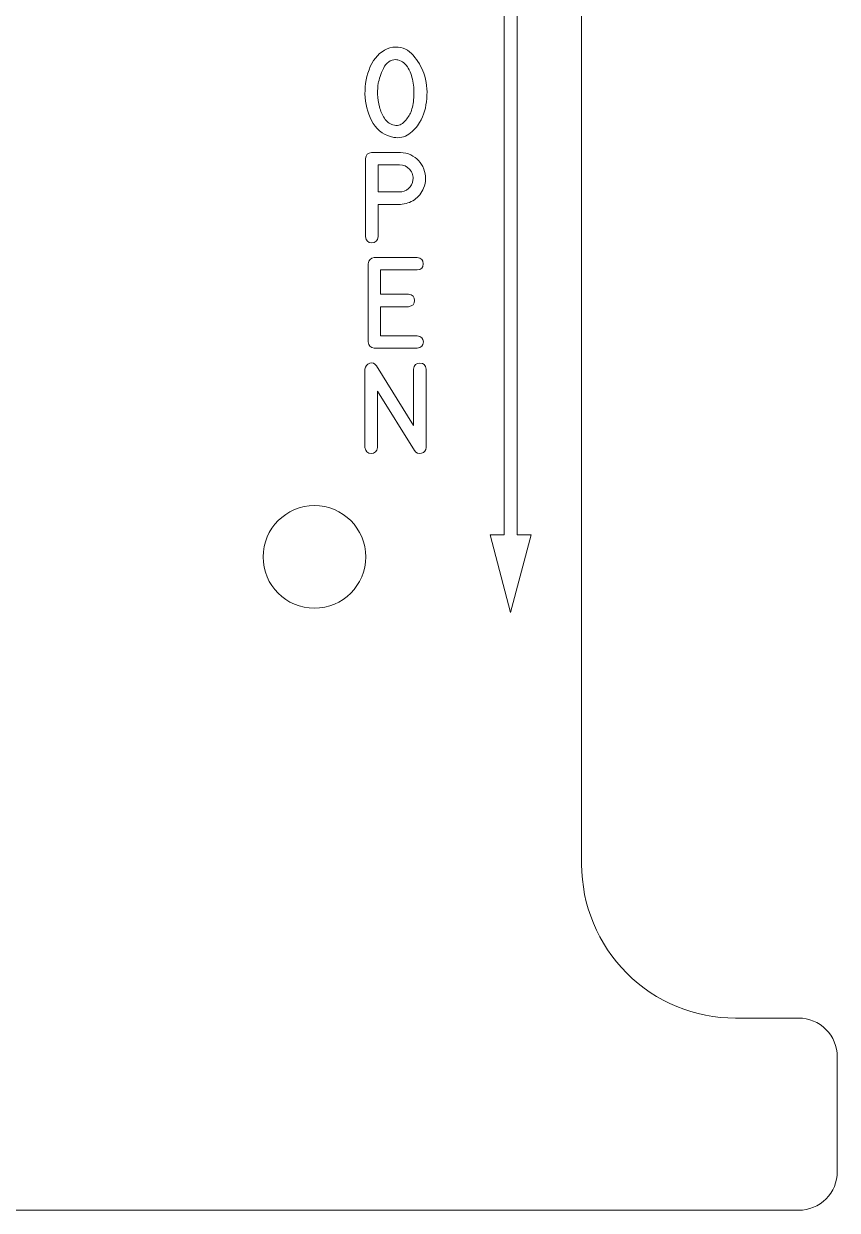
# Model space of a CAD drawing. Header units: millimetres. Extents: x -209 to 236, y -93 to 88.
# Drawn here: x -95.89 to -64.19, y -91.85 to -45.61 of the extents above; entities that cross this region are included whole.
import ezdxf

# ---------------------------------------------------------------- set-up
doc = ezdxf.new("R2010")
doc.units = ezdxf.units.MM
doc.header["$MEASUREMENT"] = 0
doc.layers.add('LED', color=7, linetype='Continuous')

msp = doc.modelspace()

# ---------------------------------------------------------------- linework, layer by layer
at = {"layer": 'LED', "color": 250, "lineweight": 9}
msp.add_ellipse((-84.565, -66.3909), major_axis=(0, 2), ratio=1, dxfattribs=at)
msp.add_open_spline([(-64.1878, 86.0226), (-64.188, 86.4206), (-64.3464, 86.8023), (-64.628, 87.0836), (-64.628, 87.0836), (-64.9097, 87.3649), (-65.2897, 87.5228), (-65.6878, 87.5226), (-65.6878, 87.5226), (-65.6878, 87.5226), (-207.1378, 87.5226), (-207.1378, 87.5226), (-207.1378, 87.5226), (-207.5358, 87.5223), (-207.9175, 87.3639), (-208.1988, 87.0823), (-208.1988, 87.0823), (-208.4801, 86.8006), (-208.638, 86.4206), (-208.6378, 86.0226), (-208.6378, 86.0226), (-208.6378, 86.0226), (-208.6378, 81.5351), (-208.6378, 81.5351), (-208.6378, 81.5351), (-208.6375, 81.137), (-208.4791, 80.7553), (-208.1975, 80.474), (-208.1975, 80.474), (-207.9158, 80.1927), (-207.5358, 80.0348), (-207.1378, 80.0351), (-207.1378, 80.0351), (-207.1378, 80.0351), (-204.6753, 80.0351), (-204.6753, 80.0351), (-204.6753, 80.0351), (-202.5317, 80.0351), (-200.5509, 78.8915), (-199.4791, 77.0351), (-199.4791, 77.0351), (-198.4073, 75.1787), (-198.4073, 72.8915), (-199.4791, 71.0351), (-199.4791, 71.0351), (-200.5509, 69.1787), (-202.5317, 68.0351), (-204.6753, 68.0351), (-204.6753, 68.0351), (-204.6753, 68.0351), (-207.1378, 68.0351), (-207.1378, 68.0351), (-207.1378, 68.0351), (-207.5358, 68.0348), (-207.9175, 67.8764), (-208.1988, 67.5948), (-208.1988, 67.5948), (-208.4801, 67.3131), (-208.638, 66.9331), (-208.6378, 66.5351), (-208.6378, 66.5351), (-208.6378, 66.5351), (-208.6378, 24.3851), (-208.6378, 24.3851), (-208.6378, 24.3851), (-208.6375, 23.987), (-208.4791, 23.6053), (-208.1975, 23.324), (-208.1975, 23.324), (-207.9158, 23.0427), (-207.5358, 22.8848), (-207.1378, 22.8851), (-207.1378, 22.8851), (-207.1378, 22.8851), (-204.6753, 22.8851), (-204.6753, 22.8851), (-204.6753, 22.8851), (-202.5317, 22.8851), (-200.5509, 21.7415), (-199.4791, 19.8851), (-199.4791, 19.8851), (-198.4073, 18.0287), (-198.4073, 15.7415), (-199.4791, 13.8851), (-199.4791, 13.8851), (-200.5509, 12.0287), (-202.5317, 10.8851), (-204.6753, 10.8851), (-204.6753, 10.8851), (-204.6753, 10.8851), (-207.1378, 10.8851), (-207.1378, 10.8851), (-207.1378, 10.8851), (-207.5358, 10.8848), (-207.9175, 10.7264), (-208.1988, 10.4448), (-208.1988, 10.4448), (-208.4801, 10.1631), (-208.638, 9.7831), (-208.6378, 9.3851), (-208.6378, 9.3851), (-208.6378, 9.3851), (-208.6378, -70.8649), (-208.6378, -70.8649), (-208.6378, -70.8649), (-208.6375, -71.263), (-208.4791, -71.6447), (-208.1975, -71.926), (-208.1975, -71.926), (-207.9158, -72.2073), (-207.5358, -72.3652), (-207.1378, -72.3649), (-207.1378, -72.3649), (-207.1378, -72.3649), (-204.6753, -72.3649), (-204.6753, -72.3649), (-204.6753, -72.3649), (-202.5317, -72.3649), (-200.5509, -73.5085), (-199.4791, -75.3649), (-199.4791, -75.3649), (-198.4073, -77.2213), (-198.4073, -79.5085), (-199.4791, -81.3649), (-199.4791, -81.3649), (-200.5509, -83.2213), (-202.5317, -84.3649), (-204.6753, -84.3649), (-204.6753, -84.3649), (-204.6753, -84.3649), (-207.1378, -84.3649), (-207.1378, -84.3649), (-207.1378, -84.3649), (-207.5358, -84.3652), (-207.9175, -84.5236), (-208.1988, -84.8052), (-208.1988, -84.8052), (-208.4801, -85.0869), (-208.638, -85.4669), (-208.6378, -85.8649), (-208.6378, -85.8649), (-208.6378, -85.8649), (-208.6378, -90.3524), (-208.6378, -90.3524), (-208.6378, -90.3524), (-208.6375, -90.7505), (-208.4791, -91.1322), (-208.1975, -91.4135), (-208.1975, -91.4135), (-207.9158, -91.6948), (-207.5358, -91.8527), (-207.1378, -91.8524), (-207.1378, -91.8524), (-207.1378, -91.8524), (-65.6878, -91.8524), (-65.6878, -91.8524), (-65.6878, -91.8524), (-65.2897, -91.8522), (-64.908, -91.6938), (-64.6267, -91.4121), (-64.6267, -91.4121), (-64.3454, -91.1305), (-64.1875, -90.7505), (-64.1878, -90.3524), (-64.1878, -90.3524), (-64.1878, -90.3524), (-64.1878, -85.8649), (-64.1878, -85.8649), (-64.1878, -85.8649), (-64.188, -85.4669), (-64.3464, -85.0852), (-64.628, -84.8039), (-64.628, -84.8039), (-64.9097, -84.5226), (-65.2897, -84.3647), (-65.6878, -84.3649), (-65.6878, -84.3649), (-65.6878, -84.3649), (-68.1503, -84.3649), (-68.1503, -84.3649), (-68.1503, -84.3649), (-69.7406, -84.3659), (-71.2661, -83.7352), (-72.3913, -82.6114), (-72.3913, -82.6114), (-73.5165, -81.4876), (-74.1493, -79.9552), (-74.1503, -78.3649), (-74.1503, -78.3649), (-74.1503, -78.3649), (-74.1503, 16.8851), (-74.1503, 16.8851), (-74.1503, 16.8851), (-74.1513, 18.4754), (-73.5205, 20.0009), (-72.3967, 21.1261), (-72.3967, 21.1261), (-71.2729, 22.2514), (-69.7406, 22.8841), (-68.1503, 22.8851), (-68.1503, 22.8851), (-68.1503, 22.8851), (-65.6878, 22.8851), (-65.6878, 22.8851), (-65.6878, 22.8851), (-65.2897, 22.8853), (-64.908, 23.0437), (-64.6267, 23.3254), (-64.6267, 23.3254), (-64.3454, 23.607), (-64.1875, 23.987), (-64.1878, 24.3851), (-64.1878, 24.3851), (-64.1878, 24.3851), (-64.1878, 66.5351), (-64.1878, 66.5351), (-64.1878, 66.5351), (-64.188, 66.9331), (-64.3464, 67.3148), (-64.628, 67.5961), (-64.628, 67.5961), (-64.9097, 67.8774), (-65.2897, 68.0353), (-65.6878, 68.0351), (-65.6878, 68.0351), (-65.6878, 68.0351), (-68.1503, 68.0351), (-68.1503, 68.0351), (-68.1503, 68.0351), (-70.2939, 68.0351), (-72.2746, 69.1787), (-73.3464, 71.0351), (-73.3464, 71.0351), (-74.4182, 72.8915), (-74.4182, 75.1787), (-73.3464, 77.0351), (-73.3464, 77.0351), (-72.2746, 78.8915), (-70.2939, 80.0351), (-68.1503, 80.0351), (-68.1503, 80.0351), (-68.1503, 80.0351), (-65.6878, 80.0351), (-65.6878, 80.0351), (-65.6878, 80.0351), (-65.2897, 80.0353), (-64.908, 80.1937), (-64.6267, 80.4754), (-64.6267, 80.4754), (-64.3454, 80.757), (-64.1875, 81.137), (-64.1878, 81.5351), (-64.1878, 81.5351), (-64.1878, 81.5351), (-64.1878, 86.0226), (-64.1878, 86.0226)], degree=3, knots=[0, 0, 0, 0, 0.0153846, 0.0153846, 0.0153846, 0.0153846, 0.0307692, 0.0307692, 0.0307692, 0.0307692, 0.0461538, 0.0461538, 0.0461538, 0.0461538, 0.0615385, 0.0615385, 0.0615385, 0.0615385, 0.0769231, 0.0769231, 0.0769231, 0.0769231, 0.0923077, 0.0923077, 0.0923077, 0.0923077, 0.1076923, 0.1076923, 0.1076923, 0.1076923, 0.1230769, 0.1230769, 0.1230769, 0.1230769, 0.1384615, 0.1384615, 0.1384615, 0.1384615, 0.1538462, 0.1538462, 0.1538462, 0.1538462, 0.1692308, 0.1692308, 0.1692308, 0.1692308, 0.1846154, 0.1846154, 0.1846154, 0.1846154, 0.2, 0.2, 0.2, 0.2, 0.2153846, 0.2153846, 0.2153846, 0.2153846, 0.2307692, 0.2307692, 0.2307692, 0.2307692, 0.2461538, 0.2461538, 0.2461538, 0.2461538, 0.2615385, 0.2615385, 0.2615385, 0.2615385, 0.2769231, 0.2769231, 0.2769231, 0.2769231, 0.2923077, 0.2923077, 0.2923077, 0.2923077, 0.3076923, 0.3076923, 0.3076923, 0.3076923, 0.3230769, 0.3230769, 0.3230769, 0.3230769, 0.3384615, 0.3384615, 0.3384615, 0.3384615, 0.3538462, 0.3538462, 0.3538462, 0.3538462, 0.3692308, 0.3692308, 0.3692308, 0.3692308, 0.3846154, 0.3846154, 0.3846154, 0.3846154, 0.4, 0.4, 0.4, 0.4, 0.4153846, 0.4153846, 0.4153846, 0.4153846, 0.4307692, 0.4307692, 0.4307692, 0.4307692, 0.4461538, 0.4461538, 0.4461538, 0.4461538, 0.4615385, 0.4615385, 0.4615385, 0.4615385, 0.4769231, 0.4769231, 0.4769231, 0.4769231, 0.4923077, 0.4923077, 0.4923077, 0.4923077, 0.5076923, 0.5076923, 0.5076923, 0.5076923, 0.5230769, 0.5230769, 0.5230769, 0.5230769, 0.5384615, 0.5384615, 0.5384615, 0.5384615, 0.5538462, 0.5538462, 0.5538462, 0.5538462, 0.5692308, 0.5692308, 0.5692308, 0.5692308, 0.5846154, 0.5846154, 0.5846154, 0.5846154, 0.6, 0.6, 0.6, 0.6, 0.6153846, 0.6153846, 0.6153846, 0.6153846, 0.6307692, 0.6307692, 0.6307692, 0.6307692, 0.6461538, 0.6461538, 0.6461538, 0.6461538, 0.6615385, 0.6615385, 0.6615385, 0.6615385, 0.6769231, 0.6769231, 0.6769231, 0.6769231, 0.6923077, 0.6923077, 0.6923077, 0.6923077, 0.7076923, 0.7076923, 0.7076923, 0.7076923, 0.7230769, 0.7230769, 0.7230769, 0.7230769, 0.7384615, 0.7384615, 0.7384615, 0.7384615, 0.7538462, 0.7538462, 0.7538462, 0.7538462, 0.7692308, 0.7692308, 0.7692308, 0.7692308, 0.7846154, 0.7846154, 0.7846154, 0.7846154, 0.8, 0.8, 0.8, 0.8, 0.8153846, 0.8153846, 0.8153846, 0.8153846, 0.8307692, 0.8307692, 0.8307692, 0.8307692, 0.8461538, 0.8461538, 0.8461538, 0.8461538, 0.8615385, 0.8615385, 0.8615385, 0.8615385, 0.8769231, 0.8769231, 0.8769231, 0.8769231, 0.8923077, 0.8923077, 0.8923077, 0.8923077, 0.9076923, 0.9076923, 0.9076923, 0.9076923, 0.9230769, 0.9230769, 0.9230769, 0.9230769, 0.9384615, 0.9384615, 0.9384615, 0.9384615, 0.9538462, 0.9538462, 0.9538462, 0.9538462, 0.9692308, 0.9692308, 0.9692308, 0.9692308, 1, 1, 1, 1], dxfattribs=at)
at = {"layer": 'LED', "color": 240, "lineweight": 9}
for points, knots in [([(-76.1235, -65.5264), (-76.1235, -65.5264), (-76.9169, -68.5515), (-76.9169, -68.5515), (-76.9169, -68.5515), (-76.9169, -68.5515), (-77.7104, -65.5264), (-77.7104, -65.5264), (-77.7104, -65.5264), (-77.7104, -65.5264), (-77.1669, -65.5264), (-77.1669, -65.5264), (-77.1669, -65.5264), (-77.1669, -65.5264), (-77.1669, -33.7679), (-77.1669, -33.7679), (-77.1669, -33.7679), (-77.1669, -33.7679), (-76.6669, -33.7679), (-76.6669, -33.7679), (-76.6669, -33.7679), (-76.6669, -33.7679), (-76.6669, -65.5264), (-76.6669, -65.5264), (-76.6669, -65.5264), (-76.6669, -65.5264), (-76.1235, -65.5264), (-76.1235, -65.5264)], [0, 0, 0, 0, 0.125, 0.125, 0.125, 0.125, 0.25, 0.25, 0.25, 0.25, 0.375, 0.375, 0.375, 0.375, 0.5, 0.5, 0.5, 0.5, 0.625, 0.625, 0.625, 0.625, 0.75, 0.75, 0.75, 0.75, 1, 1, 1, 1]), ([(-80.3035, -47.535), (-80.1982, -47.8531), (-80.1582, -48.1829), (-80.1841, -48.5251), (-80.1841, -48.5251), (-80.21, -48.8673), (-80.304, -49.1795), (-80.4657, -49.4623), (-80.4657, -49.4623), (-80.568, -49.6381), (-80.7074, -49.7874), (-80.8844, -49.9103), (-80.8844, -49.9103), (-81.0613, -50.0332), (-81.2565, -50.0761), (-81.47, -50.0391), (-81.47, -50.0391), (-81.818, -49.9785), (-82.0844, -49.7968), (-82.269, -49.4952), (-82.269, -49.4952), (-82.4542, -49.193), (-82.56, -48.8567), (-82.5871, -48.4863), (-82.5871, -48.4863), (-82.6141, -48.1159), (-82.5641, -47.7555), (-82.4371, -47.4039), (-82.4371, -47.4039), (-82.3101, -47.0523), (-82.1079, -46.7971), (-81.8298, -46.6372), (-81.8298, -46.6372), (-81.6945, -46.559), (-81.5523, -46.5202), (-81.4047, -46.5202), (-81.4047, -46.5202), (-81.1219, -46.5202), (-80.8914, -46.6266), (-80.7121, -46.8395), (-80.7121, -46.8395), (-80.5328, -47.0529), (-80.3969, -47.2845), (-80.3035, -47.535)], [0, 0, 0, 0, 0.0833333, 0.0833333, 0.0833333, 0.0833333, 0.1666667, 0.1666667, 0.1666667, 0.1666667, 0.25, 0.25, 0.25, 0.25, 0.3333333, 0.3333333, 0.3333333, 0.3333333, 0.4166667, 0.4166667, 0.4166667, 0.4166667, 0.5, 0.5, 0.5, 0.5, 0.5833333, 0.5833333, 0.5833333, 0.5833333, 0.6666667, 0.6666667, 0.6666667, 0.6666667, 0.75, 0.75, 0.75, 0.75, 0.8333333, 0.8333333, 0.8333333, 0.8333333, 1, 1, 1, 1]), ([(-81.3906, -47.0094), (-81.6017, -47.0094), (-81.7616, -47.1228), (-81.8703, -47.3504), (-81.8703, -47.3504), (-81.9791, -47.5779), (-82.0473, -47.7719), (-82.0761, -47.9325), (-82.0761, -47.9325), (-82.0979, -48.05), (-82.1061, -48.1917), (-82.1002, -48.3581), (-82.1002, -48.3581), (-82.0944, -48.5245), (-82.0702, -48.6891), (-82.0279, -48.8514), (-82.0279, -48.8514), (-81.9856, -49.0143), (-81.9215, -49.1607), (-81.8368, -49.2906), (-81.8368, -49.2906), (-81.7516, -49.4211), (-81.6405, -49.5076), (-81.5029, -49.5499), (-81.5029, -49.5499), (-81.3418, -49.6005), (-81.203, -49.5687), (-81.0866, -49.4547), (-81.0866, -49.4547), (-80.9702, -49.34), (-80.882, -49.2189), (-80.822, -49.0901), (-80.822, -49.0901), (-80.7615, -48.9578), (-80.7197, -48.785), (-80.6974, -48.5698), (-80.6974, -48.5698), (-80.675, -48.3552), (-80.6803, -48.1406), (-80.7127, -47.9266), (-80.7127, -47.9266), (-80.7456, -47.7126), (-80.8097, -47.5197), (-80.9049, -47.348), (-80.9049, -47.348), (-81.0002, -47.1764), (-81.136, -47.067), (-81.3112, -47.02), (-81.3112, -47.02), (-81.3341, -47.0129), (-81.3606, -47.0094), (-81.3906, -47.0094)], [0, 0, 0, 0, 0.0714286, 0.0714286, 0.0714286, 0.0714286, 0.1428571, 0.1428571, 0.1428571, 0.1428571, 0.2142857, 0.2142857, 0.2142857, 0.2142857, 0.2857143, 0.2857143, 0.2857143, 0.2857143, 0.3571429, 0.3571429, 0.3571429, 0.3571429, 0.4285714, 0.4285714, 0.4285714, 0.4285714, 0.5, 0.5, 0.5, 0.5, 0.5714286, 0.5714286, 0.5714286, 0.5714286, 0.6428571, 0.6428571, 0.6428571, 0.6428571, 0.7142857, 0.7142857, 0.7142857, 0.7142857, 0.7857143, 0.7857143, 0.7857143, 0.7857143, 0.8571429, 0.8571429, 0.8571429, 0.8571429, 1, 1, 1, 1]), ([(-81.2482, -50.6235), (-81.2482, -50.6235), (-81.2153, -50.6235), (-81.2153, -50.6235), (-81.2153, -50.6235), (-81.0683, -50.6341), (-80.9331, -50.667), (-80.8091, -50.7235), (-80.8091, -50.7235), (-80.5715, -50.8346), (-80.4034, -51.018), (-80.3046, -51.2732), (-80.3046, -51.2732), (-80.2058, -51.5278), (-80.207, -51.7765), (-80.3075, -52.0187), (-80.3075, -52.0187), (-80.3893, -52.2104), (-80.5098, -52.3609), (-80.6697, -52.4691), (-80.6697, -52.4691), (-80.829, -52.5778), (-81.0113, -52.6384), (-81.2153, -52.6508), (-81.2153, -52.6508), (-81.2153, -52.6508), (-81.2482, -52.6525), (-81.2482, -52.6525), (-81.2482, -52.6525), (-81.2482, -52.6525), (-82.0855, -52.6525), (-82.0855, -52.6525), (-82.0855, -52.6525), (-82.0855, -52.6525), (-82.0855, -53.9084), (-82.0855, -53.9084), (-82.0855, -53.9084), (-82.1061, -54.0701), (-82.1878, -54.1512), (-82.3301, -54.1512), (-82.3301, -54.1512), (-82.4724, -54.1512), (-82.5535, -54.0701), (-82.5729, -53.9084), (-82.5729, -53.9084), (-82.5729, -53.9084), (-82.5729, -50.8646), (-82.5729, -50.8646), (-82.5729, -50.8646), (-82.5558, -50.7223), (-82.48, -50.6417), (-82.3454, -50.6235), (-82.3454, -50.6235), (-82.3454, -50.6235), (-82.3301, -50.6235), (-82.3301, -50.6235), (-82.3301, -50.6235), (-82.3301, -50.6235), (-81.2482, -50.6235), (-81.2482, -50.6235)], [0, 0, 0, 0, 0.0625, 0.0625, 0.0625, 0.0625, 0.125, 0.125, 0.125, 0.125, 0.1875, 0.1875, 0.1875, 0.1875, 0.25, 0.25, 0.25, 0.25, 0.3125, 0.3125, 0.3125, 0.3125, 0.375, 0.375, 0.375, 0.375, 0.4375, 0.4375, 0.4375, 0.4375, 0.5, 0.5, 0.5, 0.5, 0.5625, 0.5625, 0.5625, 0.5625, 0.625, 0.625, 0.625, 0.625, 0.6875, 0.6875, 0.6875, 0.6875, 0.75, 0.75, 0.75, 0.75, 0.8125, 0.8125, 0.8125, 0.8125, 0.875, 0.875, 0.875, 0.875, 1, 1, 1, 1]), ([(-81.2482, -51.1091), (-81.2482, -51.1091), (-82.0855, -51.1091), (-82.0855, -51.1091), (-82.0855, -51.1091), (-82.0855, -51.1091), (-82.0855, -52.1651), (-82.0855, -52.1651), (-82.0855, -52.1651), (-82.0855, -52.1651), (-81.2482, -52.1651), (-81.2482, -52.1651), (-81.2482, -52.1651), (-81.1171, -52.1651), (-81.0019, -52.1216), (-80.9014, -52.034), (-80.9014, -52.034), (-80.8008, -51.947), (-80.742, -51.8376), (-80.7244, -51.7071), (-80.7244, -51.7071), (-80.7038, -51.5483), (-80.7467, -51.409), (-80.852, -51.2891), (-80.852, -51.2891), (-80.9578, -51.1691), (-81.0901, -51.1091), (-81.2482, -51.1091)], [0, 0, 0, 0, 0.125, 0.125, 0.125, 0.125, 0.25, 0.25, 0.25, 0.25, 0.375, 0.375, 0.375, 0.375, 0.5, 0.5, 0.5, 0.5, 0.625, 0.625, 0.625, 0.625, 0.75, 0.75, 0.75, 0.75, 1, 1, 1, 1]), ([(-80.5627, -55.2072), (-80.5627, -55.2072), (-81.9908, -55.2072), (-81.9908, -55.2072), (-81.9908, -55.2072), (-81.9908, -55.2072), (-81.9908, -56.1496), (-81.9908, -56.1496), (-81.9908, -56.1496), (-81.9908, -56.1496), (-80.9019, -56.1496), (-80.9019, -56.1496), (-80.9019, -56.1496), (-80.7391, -56.1737), (-80.6579, -56.2555), (-80.6585, -56.3948), (-80.6585, -56.3948), (-80.6591, -56.5347), (-80.7402, -56.6159), (-80.9019, -56.6388), (-80.9019, -56.6388), (-80.9019, -56.6388), (-81.9908, -56.6388), (-81.9908, -56.6388), (-81.9908, -56.6388), (-81.9908, -56.6388), (-81.9908, -57.7706), (-81.9908, -57.7706), (-81.9908, -57.7706), (-81.9908, -57.7706), (-80.5627, -57.7706), (-80.5627, -57.7706), (-80.5627, -57.7706), (-80.401, -57.7947), (-80.3199, -57.8753), (-80.3199, -58.0134), (-80.3199, -58.0134), (-80.3199, -58.151), (-80.401, -58.2316), (-80.5627, -58.2545), (-80.5627, -58.2545), (-80.5627, -58.2545), (-82.2301, -58.2545), (-82.2301, -58.2545), (-82.2301, -58.2545), (-82.3736, -58.2363), (-82.4553, -58.1545), (-82.4747, -58.0099), (-82.4747, -58.0099), (-82.4747, -58.0099), (-82.4747, -54.9679), (-82.4747, -54.9679), (-82.4747, -54.9679), (-82.4529, -54.8162), (-82.3712, -54.7362), (-82.2301, -54.7268), (-82.2301, -54.7268), (-82.2301, -54.7268), (-80.5627, -54.7268), (-80.5627, -54.7268), (-80.5627, -54.7268), (-80.401, -54.7391), (-80.3199, -54.8203), (-80.3205, -54.969), (-80.3205, -54.969), (-80.321, -55.1178), (-80.4022, -55.1972), (-80.5627, -55.2072)], [0, 0, 0, 0, 0.0555556, 0.0555556, 0.0555556, 0.0555556, 0.1111111, 0.1111111, 0.1111111, 0.1111111, 0.1666667, 0.1666667, 0.1666667, 0.1666667, 0.2222222, 0.2222222, 0.2222222, 0.2222222, 0.2777778, 0.2777778, 0.2777778, 0.2777778, 0.3333333, 0.3333333, 0.3333333, 0.3333333, 0.3888889, 0.3888889, 0.3888889, 0.3888889, 0.4444444, 0.4444444, 0.4444444, 0.4444444, 0.5, 0.5, 0.5, 0.5, 0.5555556, 0.5555556, 0.5555556, 0.5555556, 0.6111111, 0.6111111, 0.6111111, 0.6111111, 0.6666667, 0.6666667, 0.6666667, 0.6666667, 0.7222222, 0.7222222, 0.7222222, 0.7222222, 0.7777778, 0.7777778, 0.7777778, 0.7777778, 0.8333333, 0.8333333, 0.8333333, 0.8333333, 0.8888889, 0.8888889, 0.8888889, 0.8888889, 1, 1, 1, 1]), ([(-80.2159, -62.1203), (-80.2159, -62.2408), (-80.2741, -62.3172), (-80.3905, -62.3502), (-80.3905, -62.3502), (-80.5075, -62.3825), (-80.5974, -62.3484), (-80.6621, -62.2473), (-80.6621, -62.2473), (-80.6621, -62.2473), (-82.1091, -59.9272), (-82.1091, -59.9272), (-82.1091, -59.9272), (-82.1091, -59.9272), (-82.1091, -62.1203), (-82.1091, -62.1203), (-82.1091, -62.1203), (-82.1343, -62.2808), (-82.2155, -62.3613), (-82.3525, -62.3613), (-82.3525, -62.3613), (-82.49, -62.3613), (-82.5706, -62.2808), (-82.5947, -62.1203), (-82.5947, -62.1203), (-82.5947, -62.1203), (-82.5947, -59.0782), (-82.5947, -59.0782), (-82.5947, -59.0782), (-82.5776, -58.9589), (-82.5165, -58.8801), (-82.4113, -58.8419), (-82.4113, -58.8419), (-82.306, -58.8042), (-82.2184, -58.8401), (-82.1484, -58.9489), (-82.1484, -58.9489), (-82.1484, -58.9489), (-80.7015, -61.2724), (-80.7015, -61.2724), (-80.7015, -61.2724), (-80.7015, -61.2724), (-80.7015, -59.0782), (-80.7015, -59.0782), (-80.7015, -59.0782), (-80.6797, -58.9142), (-80.5963, -58.8325), (-80.451, -58.8342), (-80.451, -58.8342), (-80.3058, -58.836), (-80.2276, -58.9171), (-80.2159, -59.0782), (-80.2159, -59.0782), (-80.2159, -59.0782), (-80.2159, -62.1203), (-80.2159, -62.1203)], [0, 0, 0, 0, 0.0666667, 0.0666667, 0.0666667, 0.0666667, 0.1333333, 0.1333333, 0.1333333, 0.1333333, 0.2, 0.2, 0.2, 0.2, 0.2666667, 0.2666667, 0.2666667, 0.2666667, 0.3333333, 0.3333333, 0.3333333, 0.3333333, 0.4, 0.4, 0.4, 0.4, 0.4666667, 0.4666667, 0.4666667, 0.4666667, 0.5333333, 0.5333333, 0.5333333, 0.5333333, 0.6, 0.6, 0.6, 0.6, 0.6666667, 0.6666667, 0.6666667, 0.6666667, 0.7333333, 0.7333333, 0.7333333, 0.7333333, 0.8, 0.8, 0.8, 0.8, 0.8666667, 0.8666667, 0.8666667, 0.8666667, 1, 1, 1, 1])]:
    msp.add_open_spline(points, degree=3, knots=knots, dxfattribs=at)

doc.saveas('drawing.dxf')
